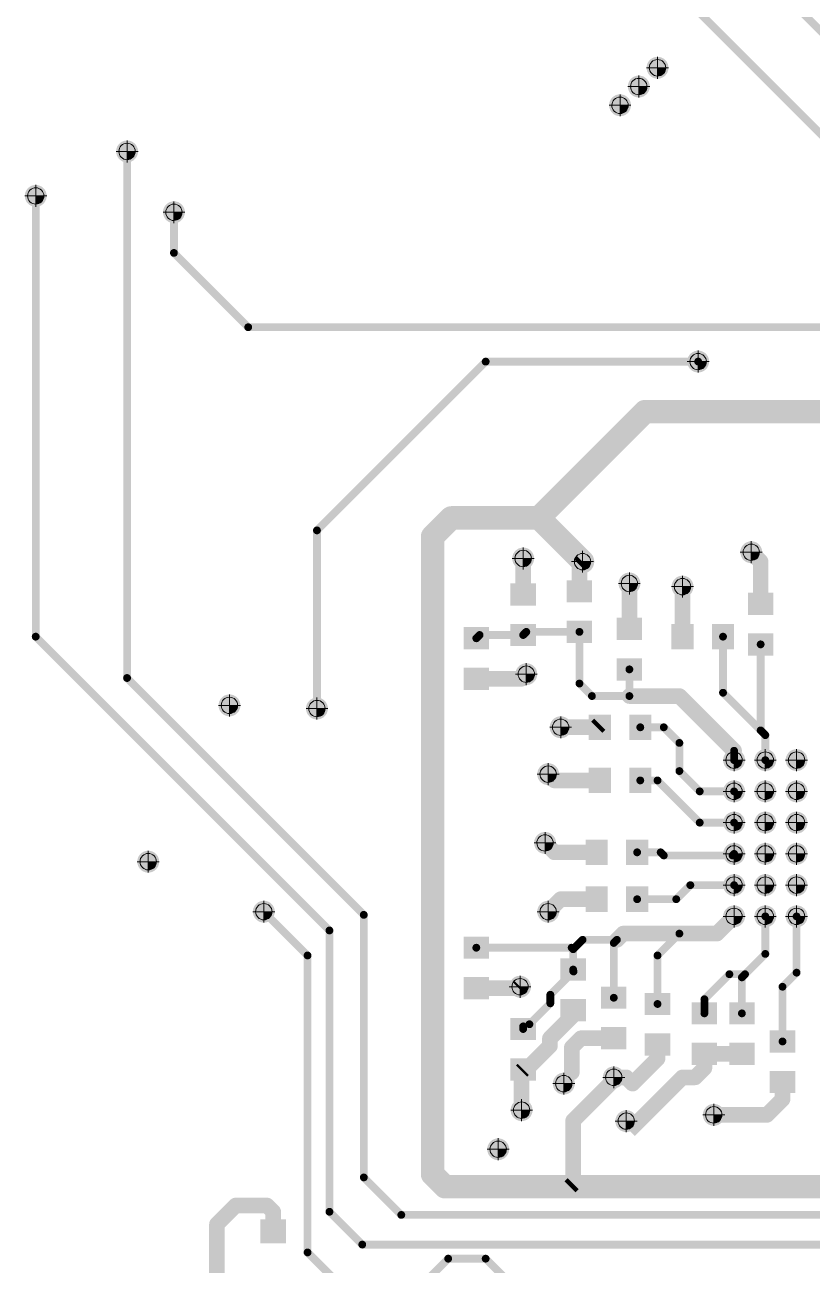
# Paper-space layout 'Лист2' of a CAD drawing. Header units: millimetres. Extents: x 0 to 421, y 0 to 298.
# Drawn here: x 226.79 to 251.99, y 199.45 to 239.13 of the extents above; entities that cross this region are included whole.
import ezdxf

# ---------------------------------------------------------------- set-up
doc = ezdxf.new("R2010")
doc.units = ezdxf.units.MM
for name, color, linetype in [('BottomLayer', 5, 'Continuous'), ('PDF _Геометрия', 7, 'Continuous'), ('PDF _Сплошная заливка', 7, 'Continuous'), ('ViaHoleLayer', 16, 'Continuous')]:
    doc.layers.add(name, color=color, linetype=linetype)

psp = doc.layouts.new('Лист2')

# ---------------------------------------------------------------- hatches: boundary and pattern name
at = {"layer": 'PDF _Сплошная заливка', "transparency": 33554559}
for points in [[(247.305, 237.76, -0.414259), (247.042, 237.497), (247.042, 237.497), (247.042, 237.497), (247.042, 237.76), (247.042, 237.76)], [(246.705, 237.16, -0.19888), (246.628, 236.974), (246.628, 236.974, -0.198969), (246.443, 236.897), (246.443, 236.897), (246.443, 236.897), (246.443, 237.16), (246.443, 237.16)], [(246.105, 236.56, -0.414208), (245.843, 236.297), (245.843, 236.297), (245.843, 236.297), (245.843, 236.56), (245.843, 236.56)], [(230.328, 235.083, -0.19888), (230.251, 234.897), (230.251, 234.897, -0.198956), (230.066, 234.82), (230.066, 234.82), (230.066, 234.82), (230.066, 235.083), (230.066, 235.083)], [(227.405, 233.66, -0.414158), (227.143, 233.397), (227.143, 233.397), (227.143, 233.397), (227.143, 233.66), (227.143, 233.66)], [(231.828, 233.137, -0.414208), (231.566, 232.874), (231.566, 232.874), (231.566, 232.874), (231.566, 233.137), (231.566, 233.137)], [(248.605, 228.36, -0.198988), (248.528, 228.174), (248.528, 228.174, -0.198988), (248.343, 228.097), (248.343, 228.097), (248.343, 228.097), (248.343, 228.36), (248.343, 228.36)], [(250.305, 222.26, -0.414208), (250.042, 221.998), (250.042, 221.998), (250.042, 221.998), (250.042, 222.26), (250.042, 222.26)], [(243.005, 222.06, -0.414158), (242.742, 221.797), (242.742, 221.797), (242.742, 221.797), (242.742, 222.06), (242.742, 222.06)], [(244.905, 221.96, -0.199007), (244.828, 221.774), (244.828, 221.774, -0.19888), (244.643, 221.698), (244.643, 221.698), (244.643, 221.698), (244.643, 221.96), (244.643, 221.96)], [(246.405, 221.26, -0.414186), (246.143, 220.998), (246.143, 220.998), (246.143, 220.998), (246.143, 221.26), (246.143, 221.26)], [(248.105, 221.16, -0.414259), (247.842, 220.898), (247.842, 220.898), (247.842, 220.898), (247.842, 221.16), (247.842, 221.16)], [(243.105, 218.36, -0.414208), (242.842, 218.097), (242.842, 218.097), (242.842, 218.097), (242.842, 218.36), (242.842, 218.36)], [(233.605, 217.36, -0.198988), (233.528, 217.174), (233.528, 217.174, -0.198988), (233.343, 217.098), (233.343, 217.098), (233.343, 217.098), (233.343, 217.36), (233.343, 217.36)], [(236.405, 217.26, -0.414208), (236.143, 216.998), (236.143, 216.998), (236.143, 216.998), (236.143, 217.26), (236.143, 217.26)], [(244.205, 216.66, -0.198848), (244.128, 216.474), (244.128, 216.474, -0.198848), (243.943, 216.398), (243.943, 216.398), (243.943, 216.398), (243.943, 216.66), (243.943, 216.66)], [(249.755, 215.61, -0.414259), (249.492, 215.348), (249.492, 215.348), (249.492, 215.348), (249.492, 215.61), (249.492, 215.61)], [(250.755, 215.61, -0.414208), (250.492, 215.348), (250.492, 215.348), (250.492, 215.348), (250.492, 215.61), (250.492, 215.61)], [(251.755, 215.61, -0.198898), (251.678, 215.424), (251.678, 215.424, -0.198848), (251.492, 215.348), (251.492, 215.348), (251.492, 215.348), (251.492, 215.61), (251.492, 215.61)], [(243.805, 215.16, -0.414186), (243.543, 214.898), (243.543, 214.898), (243.543, 214.898), (243.543, 215.16), (243.543, 215.16)], [(249.755, 214.61, -0.198797), (249.678, 214.424), (249.678, 214.424, -0.198848), (249.492, 214.348), (249.492, 214.348), (249.492, 214.348), (249.492, 214.61), (249.492, 214.61)], [(250.755, 214.61, -0.414208), (250.492, 214.348), (250.492, 214.348), (250.492, 214.348), (250.492, 214.61), (250.492, 214.61)], [(251.755, 214.61, -0.198797), (251.678, 214.424), (251.678, 214.424, -0.198848), (251.492, 214.348), (251.492, 214.348), (251.492, 214.348), (251.492, 214.61), (251.492, 214.61)], [(249.755, 213.61, -0.414236), (249.492, 213.348), (249.492, 213.348), (249.492, 213.348), (249.492, 213.61), (249.492, 213.61)], [(250.755, 213.61, -0.414186), (250.492, 213.348), (250.492, 213.348), (250.492, 213.348), (250.492, 213.61), (250.492, 213.61)], [(251.755, 213.61, -0.19888), (251.678, 213.424), (251.678, 213.424, -0.198969), (251.492, 213.348), (251.492, 213.348), (251.492, 213.348), (251.492, 213.61), (251.492, 213.61)], [(243.705, 212.96, -0.414259), (243.443, 212.698), (243.443, 212.698), (243.443, 212.698), (243.443, 212.96), (243.443, 212.96)], [(231.005, 212.36, -0.414208), (230.743, 212.098), (230.743, 212.098), (230.743, 212.098), (230.743, 212.36), (230.743, 212.36)], [(249.755, 212.61, -0.414259), (249.492, 212.348), (249.492, 212.348), (249.492, 212.348), (249.492, 212.61), (249.492, 212.61)], [(250.755, 212.61, -0.414208), (250.492, 212.348), (250.492, 212.348), (250.492, 212.348), (250.492, 212.61), (250.492, 212.61)], [(251.755, 212.61, -0.198848), (251.678, 212.424), (251.678, 212.424, -0.198848), (251.492, 212.348), (251.492, 212.348), (251.492, 212.348), (251.492, 212.61), (251.492, 212.61)], [(249.755, 211.61, -0.19888), (249.678, 211.425), (249.678, 211.425, -0.198956), (249.492, 211.348), (249.492, 211.348), (249.492, 211.348), (249.492, 211.61), (249.492, 211.61)], [(250.755, 211.61, -0.414158), (250.492, 211.348), (250.492, 211.348), (250.492, 211.348), (250.492, 211.61), (250.492, 211.61)], [(251.755, 211.61, -0.19888), (251.678, 211.425), (251.678, 211.425, -0.198956), (251.492, 211.348), (251.492, 211.348), (251.492, 211.348), (251.492, 211.61), (251.492, 211.61)], [(234.705, 210.76, -0.198956), (234.628, 210.574), (234.628, 210.574, -0.19888), (234.443, 210.498), (234.443, 210.498), (234.443, 210.498), (234.443, 210.76), (234.443, 210.76)], [(243.805, 210.76, -0.414208), (243.543, 210.498), (243.543, 210.498), (243.543, 210.498), (243.543, 210.76), (243.543, 210.76)], [(249.755, 210.61, -0.414259), (249.492, 210.348), (249.492, 210.348), (249.492, 210.348), (249.492, 210.61), (249.492, 210.61)], [(250.755, 210.61, -0.414208), (250.492, 210.348), (250.492, 210.348), (250.492, 210.348), (250.492, 210.61), (250.492, 210.61)], [(251.755, 210.61, -0.198848), (251.678, 210.425), (251.678, 210.425, -0.198848), (251.492, 210.348), (251.492, 210.348), (251.492, 210.348), (251.492, 210.61), (251.492, 210.61)], [(242.905, 208.36, -0.414158), (242.643, 208.098), (242.643, 208.098), (242.643, 208.098), (242.643, 208.36), (242.643, 208.36)], [(244.305, 205.26, -0.414208), (244.042, 204.997), (244.042, 204.997), (244.042, 204.997), (244.042, 205.26), (244.042, 205.26)], [(245.905, 205.46, -0.414259), (245.643, 205.198), (245.643, 205.198), (245.643, 205.198), (245.643, 205.46), (245.643, 205.46)], [(242.955, 204.41, -0.414259), (242.693, 204.148), (242.693, 204.148), (242.693, 204.148), (242.693, 204.41), (242.693, 204.41)], [(246.305, 204.06, -0.414208), (246.042, 203.798), (246.042, 203.798), (246.042, 203.798), (246.042, 204.06), (246.042, 204.06)], [(249.105, 204.26, -0.414259), (248.842, 203.998), (248.842, 203.998), (248.842, 203.998), (248.842, 204.26), (248.842, 204.26)], [(242.205, 203.16, -0.414259), (241.943, 202.898), (241.943, 202.898), (241.943, 202.898), (241.943, 203.16), (241.943, 203.16)]]:
    psp.add_hatch(color=7, dxfattribs=at).paths.add_polyline_path(points)

# ---------------------------------------------------------------- linework, layer by layer
at = {"layer": 'BottomLayer'}
for points, const_width in [([(254.543, 236.66), (240.743, 250.46)], 0.25), ([(252.843, 235.06), (238.543, 249.36)], 0.25), ([(230.066, 218.237), (230.066, 235.083)], 0.25), ([(227.143, 219.56), (227.143, 233.66)], 0.25), ([(231.566, 231.837), (231.566, 233.137)], 0.25), ([(233.943, 229.46), (231.566, 231.837)], 0.25), ([(262.343, 229.46), (233.943, 229.46)], 0.25), ([(241.543, 228.36), (236.143, 222.96)], 0.25), ([(248.343, 228.36), (241.543, 228.36)], 0.25), ([(246.643, 226.76), (243.243, 223.36)], 0.75), ([(256.343, 226.76), (246.643, 226.76)], 0.75), ([(240.443, 223.36), (239.843, 222.76)], 0.75), ([(243.243, 223.36), (240.443, 223.36)], 0.75), ([(244.643, 221.96), (243.243, 223.36)], 0.75), ([(236.143, 217.26), (236.143, 222.96)], 0.25), ([(239.843, 202.36), (239.843, 222.76)], 0.75), ([(242.743, 221.308), (242.743, 222.06)], 0.5), ([(250.343, 221.96), (250.043, 222.26)], 0.5), ([(244.643, 221.96), (244.543, 221.86)], 0.5), ([(244.543, 221.008), (244.543, 221.86)], 0.5), ([(250.343, 220.608), (250.343, 221.96)], 0.5), ([(246.143, 219.808), (246.143, 221.26)], 0.5), ([(247.843, 219.56), (247.843, 221.16)], 0.5), ([(236.543, 210.16), (227.143, 219.56)], 0.25), ([(241.347, 219.613), (241.243, 219.508)], 0.25), ([(242.743, 219.613), (241.347, 219.613)], 0.25), ([(242.843, 219.713), (242.743, 219.613)], 0.25), ([(244.543, 219.713), (242.843, 219.713)], 0.25), ([(244.543, 218.06), (244.543, 219.713)], 0.25), ([(249.138, 217.765), (249.138, 219.56)], 0.25), ([(250.343, 216.56), (250.343, 219.313)], 0.25), ([(237.643, 210.66), (230.066, 218.237)], 0.25), ([(242.695, 218.213), (241.243, 218.213)], 0.5), ([(242.843, 218.36), (242.695, 218.213)], 0.5), ([(246.143, 217.66), (246.143, 218.513)], 0.25), ([(244.943, 217.66), (244.543, 218.06)], 0.25), ([(247.743, 217.66), (246.143, 217.66)], 0.5), ([(249.493, 215.91), (247.743, 217.66)], 0.5), ([(250.493, 216.41), (249.138, 217.765)], 0.25), ([(246.143, 217.66), (244.943, 217.66)], 0.25), ([(245.095, 216.66), (243.943, 216.66)], 0.5), ([(245.195, 216.76), (245.095, 216.66)], 0.5), ([(247.243, 216.66), (246.49, 216.66)], 0.25), ([(247.743, 216.16), (247.243, 216.66)], 0.25), ([(250.493, 216.41), (250.343, 216.56)], 0.25), ([(247.743, 215.26), (247.743, 216.16)], 0.25), ([(250.493, 215.61), (250.493, 216.41)], 0.25), ([(249.493, 215.61), (249.493, 215.91)], 0.25), ([(243.743, 214.96), (243.543, 215.16)], 0.5), ([(245.195, 214.96), (243.743, 214.96)], 0.5), ([(248.393, 214.61), (247.743, 215.26)], 0.25), ([(247.043, 214.96), (246.49, 214.96)], 0.25), ([(248.393, 213.61), (247.043, 214.96)], 0.25), ([(249.493, 214.61), (248.393, 214.61)], 0.25), ([(249.493, 213.61), (248.393, 213.61)], 0.25), ([(243.743, 212.66), (243.443, 212.96)], 0.5), ([(245.095, 212.66), (243.743, 212.66)], 0.5), ([(247.143, 212.66), (246.39, 212.66)], 0.25), ([(247.243, 212.56), (247.143, 212.66)], 0.25), ([(249.493, 212.61), (249.443, 212.56)], 0.25), ([(249.443, 212.56), (247.243, 212.56)], 0.25), ([(248.093, 211.61), (247.643, 211.16)], 0.25), ([(249.493, 211.61), (248.093, 211.61)], 0.25), ([(243.943, 211.16), (243.543, 210.76)], 0.5), ([(245.095, 211.16), (243.943, 211.16)], 0.5), ([(247.643, 211.16), (246.39, 211.16)], 0.25), ([(235.843, 209.36), (234.443, 210.76)], 0.25), ([(237.643, 202.26), (237.643, 210.66)], 0.25), ([(249.493, 210.61), (248.943, 210.06)], 0.5), ([(250.493, 209.41), (250.493, 210.61)], 0.25), ([(251.493, 208.81), (251.493, 210.61)], 0.25), ([(236.543, 201.16), (236.543, 210.16)], 0.25), ([(244.643, 209.86), (244.343, 209.56)], 0.25), ([(245.743, 209.86), (244.643, 209.86)], 0.25), ([(245.943, 210.06), (245.743, 209.86)], 0.5), ([(245.743, 209.86), (245.643, 209.76)], 0.25), ([(247.743, 210.06), (245.943, 210.06)], 0.5), ([(247.743, 210.06), (247.043, 209.36)], 0.25), ([(248.943, 210.06), (247.743, 210.06)], 0.5), ([(244.295, 209.608), (241.243, 209.608)], 0.25), ([(244.343, 209.56), (244.295, 209.608)], 0.25), ([(244.343, 208.908), (244.343, 209.56)], 0.25), ([(245.643, 208.008), (245.643, 209.76)], 0.25), ([(250.493, 209.41), (249.843, 208.76)], 0.25), ([(235.843, 199.86), (235.843, 209.36)], 0.25), ([(247.043, 207.808), (247.043, 209.36)], 0.25), ([(244.356, 208.847), (243.611, 208.103)], 0.25), ([(244.343, 208.86), (244.343, 208.908)], 0.25), ([(249.343, 208.76), (248.543, 207.96)], 0.25), ([(249.843, 208.76), (249.343, 208.76)], 0.25), ([(249.843, 208.76), (249.743, 208.66)], 0.25), ([(249.743, 207.508), (249.743, 208.66)], 0.25), ([(251.493, 208.81), (251.043, 208.36)], 0.25), ([(242.595, 208.313), (241.243, 208.313)], 0.5), ([(242.643, 208.36), (242.595, 208.313)], 0.5), ([(251.043, 206.608), (251.043, 208.36)], 0.25), ([(243.611, 207.829), (242.943, 207.16)], 0.25), ([(243.611, 207.829), (243.611, 208.103)], 0.25), ([(248.543, 207.508), (248.543, 207.96)], 0.25), ([(244.343, 207.45), (243.599, 206.707)], 0.5), ([(244.343, 207.45), (244.343, 207.613)], 0.5), ([(242.743, 207.008), (242.743, 207.092)], 0.25), ([(243.599, 206.466), (243.599, 206.707)], 0.5), ([(244.595, 206.713), (244.299, 206.417)], 0.5), ([(245.643, 206.713), (244.595, 206.713)], 0.5), ([(247.043, 206.06), (247.043, 206.513)], 0.5), ([(243.599, 206.466), (242.846, 205.713)], 0.5), ([(244.299, 205.617), (244.299, 206.417)], 0.5), ([(248.543, 205.76), (248.543, 206.213)], 0.5), ([(249.743, 206.213), (248.543, 206.213)], 0.5), ([(242.743, 205.713), (242.693, 205.663)], 0.5), ([(242.846, 205.713), (242.743, 205.713)], 0.5), ([(247.043, 206.06), (246.243, 205.26)], 0.5), ([(248.543, 205.76), (248.243, 205.46)], 0.5), ([(242.693, 204.41), (242.693, 205.663)], 0.5), ([(245.643, 205.375), (244.343, 204.075)], 0.5), ([(246.043, 205.46), (245.643, 205.46)], 0.5), ([(245.643, 205.375), (245.643, 205.46)], 0.5), ([(246.243, 205.26), (246.043, 205.46)], 0.5), ([(247.843, 205.46), (246.143, 203.76)], 0.5), ([(248.243, 205.46), (247.843, 205.46)], 0.5), ([(251.043, 204.76), (251.043, 205.313)], 0.5), ([(251.043, 204.76), (250.543, 204.26)], 0.5), ([(250.543, 204.26), (248.843, 204.26)], 0.5), ([(244.343, 202.06), (244.343, 204.075)], 0.5), ([(240.243, 201.96), (239.843, 202.36)], 0.75), ([(238.843, 201.06), (237.643, 202.26)], 0.25), ([(244.243, 201.96), (240.243, 201.96)], 0.75), ([(259.243, 201.96), (244.243, 201.96)], 0.75), ([(244.343, 202.06), (244.243, 201.96)], 0.5), ([(233.543, 201.36), (232.943, 200.76)], 0.5), ([(234.543, 201.36), (233.543, 201.36)], 0.5), ([(234.743, 201.16), (234.543, 201.36)], 0.5), ([(234.743, 200.535), (234.743, 201.16)], 0.5), ([(237.593, 200.11), (236.543, 201.16)], 0.25), ([(232.943, 198.76), (232.943, 200.76)], 0.5), ([(260.843, 201.06), (238.843, 201.06)], 0.25), ([(258.493, 200.11), (237.593, 200.11)], 0.25), ([(237.143, 198.56), (235.843, 199.86)], 0.25), ([(240.343, 199.66), (239.343, 198.66)], 0.25), ([(241.543, 199.66), (240.343, 199.66)], 0.25), ([(242.643, 198.56), (241.543, 199.66)], 0.25)]:
    psp.add_lwpolyline(points, dxfattribs=dict(at, const_width=const_width))
for points, const_width in [([(231.628, 231.837, -1), (231.503, 231.837, -1)], 0.125), ([(231.628, 231.837, -1), (231.503, 231.837, -1)], 0.125), ([(234.005, 229.46, -1), (233.88, 229.46, -1)], 0.125), ([(234.005, 229.46, -1), (233.88, 229.46, -1)], 0.125), ([(241.605, 228.36, -1), (241.48, 228.36, -1)], 0.125), ([(241.605, 228.36, -1), (241.48, 228.36, -1)], 0.125), ([(248.405, 228.36, -1), (248.28, 228.36, -1)], 0.125), ([(246.83, 226.76, -1), (246.455, 226.76, -1)], 0.375), ([(246.83, 226.76, -1), (246.455, 226.76, -1)], 0.375), ([(240.63, 223.36, -1), (240.255, 223.36, -1)], 0.375), ([(240.63, 223.36, -1), (240.255, 223.36, -1)], 0.375), ([(243.43, 223.36, -1), (243.055, 223.36, -1)], 0.375), ([(243.43, 223.36, -1), (243.055, 223.36, -1)], 0.375), ([(243.43, 223.36, -1), (243.055, 223.36, -1)], 0.375), ([(236.205, 222.96, -1), (236.08, 222.96, -1)], 0.125), ([(236.205, 222.96, -1), (236.08, 222.96, -1)], 0.125), ([(240.03, 222.76, -1), (239.655, 222.76, -1)], 0.375), ([(240.03, 222.76, -1), (239.655, 222.76, -1)], 0.375), ([(242.868, 222.06, -1), (242.618, 222.06, -1)], 0.25), ([(244.83, 221.96, -1), (244.455, 221.96, -1)], 0.375), ([(250.168, 222.26, -1), (249.918, 222.26, -1)], 0.25), ([(244.668, 221.86, -1), (244.418, 221.86, -1)], 0.25), ([(244.668, 221.86, -1), (244.418, 221.86, -1)], 0.25), ([(244.768, 221.96, -1), (244.518, 221.96, -1)], 0.25), ([(250.468, 221.96, -1), (250.218, 221.96, -1)], 0.25), ([(250.468, 221.96, -1), (250.218, 221.96, -1)], 0.25), ([(242.868, 221.308, -1), (242.618, 221.308, -1)], 0.25), ([(246.268, 221.26, -1), (246.018, 221.26, -1)], 0.25), ([(244.668, 221.008, -1), (244.418, 221.008, -1)], 0.25), ([(247.968, 221.16, -1), (247.718, 221.16, -1)], 0.25), ([(250.468, 220.608, -1), (250.218, 220.608, -1)], 0.25), ([(246.268, 219.808, -1), (246.018, 219.808, -1)], 0.25), ([(227.205, 219.56, -1), (227.08, 219.56, -1)], 0.125), ([(227.205, 219.56, -1), (227.08, 219.56, -1)], 0.125), ([(241.305, 219.508, -1), (241.18, 219.508, -1)], 0.125), ([(241.41, 219.613, -1), (241.285, 219.613, -1)], 0.125), ([(241.41, 219.613, -1), (241.285, 219.613, -1)], 0.125), ([(242.805, 219.613, -1), (242.68, 219.613, -1)], 0.125), ([(242.805, 219.613, -1), (242.68, 219.613, -1)], 0.125), ([(242.905, 219.713, -1), (242.78, 219.713, -1)], 0.125), ([(242.905, 219.713, -1), (242.78, 219.713, -1)], 0.125), ([(244.605, 219.713, -1), (244.48, 219.713, -1)], 0.125), ([(244.605, 219.713, -1), (244.48, 219.713, -1)], 0.125), ([(247.968, 219.56, -1), (247.718, 219.56, -1)], 0.25), ([(249.201, 219.56, -1), (249.076, 219.56, -1)], 0.125), ([(250.405, 219.313, -1), (250.28, 219.313, -1)], 0.125), ([(230.128, 218.237, -1), (230.003, 218.237, -1)], 0.125), ([(230.128, 218.237, -1), (230.003, 218.237, -1)], 0.125), ([(241.368, 218.213, -1), (241.118, 218.213, -1)], 0.25), ([(242.82, 218.213, -1), (242.57, 218.213, -1)], 0.25), ([(242.82, 218.213, -1), (242.57, 218.213, -1)], 0.25), ([(242.968, 218.36, -1), (242.718, 218.36, -1)], 0.25), ([(246.205, 218.513, -1), (246.08, 218.513, -1)], 0.125), ([(244.605, 218.06, -1), (244.48, 218.06, -1)], 0.125), ([(244.605, 218.06, -1), (244.48, 218.06, -1)], 0.125), ([(246.268, 217.66, -1), (246.018, 217.66, -1)], 0.25), ([(247.868, 217.66, -1), (247.618, 217.66, -1)], 0.25), ([(247.868, 217.66, -1), (247.618, 217.66, -1)], 0.25), ([(249.201, 217.765, -1), (249.076, 217.765, -1)], 0.125), ([(249.201, 217.765, -1), (249.076, 217.765, -1)], 0.125), ([(245.005, 217.66, -1), (244.88, 217.66, -1)], 0.125), ([(245.005, 217.66, -1), (244.88, 217.66, -1)], 0.125), ([(246.205, 217.66, -1), (246.08, 217.66, -1)], 0.125), ([(246.205, 217.66, -1), (246.08, 217.66, -1)], 0.125), ([(244.068, 216.66, -1), (243.818, 216.66, -1)], 0.25), ([(245.22, 216.66, -1), (244.97, 216.66, -1)], 0.25), ([(245.22, 216.66, -1), (244.97, 216.66, -1)], 0.25), ([(245.32, 216.76, -1), (245.07, 216.76, -1)], 0.25), ([(246.553, 216.66, -1), (246.428, 216.66, -1)], 0.125), ([(247.305, 216.66, -1), (247.18, 216.66, -1)], 0.125), ([(247.305, 216.66, -1), (247.18, 216.66, -1)], 0.125), ([(250.405, 216.56, -1), (250.28, 216.56, -1)], 0.125), ([(250.405, 216.56, -1), (250.28, 216.56, -1)], 0.125), ([(247.805, 216.16, -1), (247.68, 216.16, -1)], 0.125), ([(247.805, 216.16, -1), (247.68, 216.16, -1)], 0.125), ([(250.555, 216.41, -1), (250.43, 216.41, -1)], 0.125), ([(250.555, 216.41, -1), (250.43, 216.41, -1)], 0.125), ([(250.555, 216.41, -1), (250.43, 216.41, -1)], 0.125), ([(249.618, 215.91, -1), (249.368, 215.91, -1)], 0.25), ([(249.555, 215.91, -1), (249.43, 215.91, -1)], 0.125), ([(249.555, 215.61, -1), (249.43, 215.61, -1)], 0.125), ([(250.555, 215.61, -1), (250.43, 215.61, -1)], 0.125), ([(243.668, 215.16, -1), (243.418, 215.16, -1)], 0.25), ([(243.868, 214.96, -1), (243.618, 214.96, -1)], 0.25), ([(243.868, 214.96, -1), (243.618, 214.96, -1)], 0.25), ([(245.32, 214.96, -1), (245.07, 214.96, -1)], 0.25), ([(247.805, 215.26, -1), (247.68, 215.26, -1)], 0.125), ([(247.805, 215.26, -1), (247.68, 215.26, -1)], 0.125), ([(246.553, 214.96, -1), (246.428, 214.96, -1)], 0.125), ([(247.105, 214.96, -1), (246.98, 214.96, -1)], 0.125), ([(247.105, 214.96, -1), (246.98, 214.96, -1)], 0.125), ([(248.455, 214.61, -1), (248.33, 214.61, -1)], 0.125), ([(248.455, 214.61, -1), (248.33, 214.61, -1)], 0.125), ([(249.555, 214.61, -1), (249.43, 214.61, -1)], 0.125), ([(248.455, 213.61, -1), (248.33, 213.61, -1)], 0.125), ([(248.455, 213.61, -1), (248.33, 213.61, -1)], 0.125), ([(249.555, 213.61, -1), (249.43, 213.61, -1)], 0.125), ([(243.568, 212.96, -1), (243.318, 212.96, -1)], 0.25), ([(243.868, 212.66, -1), (243.618, 212.66, -1)], 0.25), ([(243.868, 212.66, -1), (243.618, 212.66, -1)], 0.25), ([(245.22, 212.66, -1), (244.97, 212.66, -1)], 0.25), ([(246.453, 212.66, -1), (246.328, 212.66, -1)], 0.125), ([(247.205, 212.66, -1), (247.08, 212.66, -1)], 0.125), ([(247.205, 212.66, -1), (247.08, 212.66, -1)], 0.125), ([(249.555, 212.61, -1), (249.43, 212.61, -1)], 0.125), ([(247.305, 212.56, -1), (247.18, 212.56, -1)], 0.125), ([(247.305, 212.56, -1), (247.18, 212.56, -1)], 0.125), ([(249.505, 212.56, -1), (249.38, 212.56, -1)], 0.125), ([(249.505, 212.56, -1), (249.38, 212.56, -1)], 0.125), ([(248.155, 211.61, -1), (248.03, 211.61, -1)], 0.125), ([(248.155, 211.61, -1), (248.03, 211.61, -1)], 0.125), ([(249.555, 211.61, -1), (249.43, 211.61, -1)], 0.125), ([(244.068, 211.16, -1), (243.818, 211.16, -1)], 0.25), ([(244.068, 211.16, -1), (243.818, 211.16, -1)], 0.25), ([(245.22, 211.16, -1), (244.97, 211.16, -1)], 0.25), ([(246.453, 211.16, -1), (246.328, 211.16, -1)], 0.125), ([(247.705, 211.16, -1), (247.58, 211.16, -1)], 0.125), ([(247.705, 211.16, -1), (247.58, 211.16, -1)], 0.125), ([(237.705, 210.66, -1), (237.58, 210.66, -1)], 0.125), ([(237.705, 210.66, -1), (237.58, 210.66, -1)], 0.125), ([(243.668, 210.76, -1), (243.418, 210.76, -1)], 0.25), ([(249.618, 210.61, -1), (249.368, 210.61, -1)], 0.25), ([(250.555, 210.61, -1), (250.43, 210.61, -1)], 0.125), ([(251.555, 210.61, -1), (251.43, 210.61, -1)], 0.125), ([(236.605, 210.16, -1), (236.48, 210.16, -1)], 0.125), ([(236.605, 210.16, -1), (236.48, 210.16, -1)], 0.125), ([(244.705, 209.86, -1), (244.58, 209.86, -1)], 0.125), ([(244.705, 209.86, -1), (244.58, 209.86, -1)], 0.125), ([(245.868, 209.86, -1), (245.618, 209.86, -1)], 0.25), ([(245.805, 209.86, -1), (245.68, 209.86, -1)], 0.125), ([(245.805, 209.86, -1), (245.68, 209.86, -1)], 0.125), ([(246.068, 210.06, -1), (245.818, 210.06, -1)], 0.25), ([(246.068, 210.06, -1), (245.818, 210.06, -1)], 0.25), ([(247.868, 210.06, -1), (247.618, 210.06, -1)], 0.25), ([(247.868, 210.06, -1), (247.618, 210.06, -1)], 0.25), ([(247.805, 210.06, -1), (247.68, 210.06, -1)], 0.125), ([(249.068, 210.06, -1), (248.818, 210.06, -1)], 0.25), ([(249.068, 210.06, -1), (248.818, 210.06, -1)], 0.25), ([(241.305, 209.608, -1), (241.18, 209.608, -1)], 0.125), ([(244.357, 209.608, -1), (244.232, 209.608, -1)], 0.125), ([(244.357, 209.608, -1), (244.232, 209.608, -1)], 0.125), ([(244.405, 209.56, -1), (244.28, 209.56, -1)], 0.125), ([(244.405, 209.56, -1), (244.28, 209.56, -1)], 0.125), ([(244.405, 209.56, -1), (244.28, 209.56, -1)], 0.125), ([(245.705, 209.76, -1), (245.58, 209.76, -1)], 0.125), ([(245.705, 209.76, -1), (245.58, 209.76, -1)], 0.125), ([(250.555, 209.41, -1), (250.43, 209.41, -1)], 0.125), ([(250.555, 209.41, -1), (250.43, 209.41, -1)], 0.125), ([(235.905, 209.36, -1), (235.78, 209.36, -1)], 0.125), ([(235.905, 209.36, -1), (235.78, 209.36, -1)], 0.125), ([(247.105, 209.36, -1), (246.98, 209.36, -1)], 0.125), ([(247.105, 209.36, -1), (246.98, 209.36, -1)], 0.125), ([(244.405, 208.908, -1), (244.28, 208.908, -1)], 0.125), ([(244.405, 208.908, -1), (244.28, 208.908, -1)], 0.125), ([(244.405, 208.86, -1), (244.28, 208.86, -1)], 0.125), ([(244.418, 208.847, -1), (244.293, 208.847, -1)], 0.125), ([(249.405, 208.76, -1), (249.28, 208.76, -1)], 0.125), ([(249.405, 208.76, -1), (249.28, 208.76, -1)], 0.125), ([(249.805, 208.66, -1), (249.68, 208.66, -1)], 0.125), ([(249.805, 208.66, -1), (249.68, 208.66, -1)], 0.125), ([(249.905, 208.76, -1), (249.78, 208.76, -1)], 0.125), ([(249.905, 208.76, -1), (249.78, 208.76, -1)], 0.125), ([(249.905, 208.76, -1), (249.78, 208.76, -1)], 0.125), ([(251.555, 208.81, -1), (251.43, 208.81, -1)], 0.125), ([(251.555, 208.81, -1), (251.43, 208.81, -1)], 0.125), ([(241.368, 208.313, -1), (241.118, 208.313, -1)], 0.25), ([(242.72, 208.313, -1), (242.47, 208.313, -1)], 0.25), ([(242.72, 208.313, -1), (242.47, 208.313, -1)], 0.25), ([(242.768, 208.36, -1), (242.518, 208.36, -1)], 0.25), ([(251.105, 208.36, -1), (250.98, 208.36, -1)], 0.125), ([(251.105, 208.36, -1), (250.98, 208.36, -1)], 0.125), ([(243.674, 208.103, -1), (243.549, 208.103, -1)], 0.125), ([(243.674, 208.103, -1), (243.549, 208.103, -1)], 0.125), ([(243.674, 207.829, -1), (243.549, 207.829, -1)], 0.125), ([(243.674, 207.829, -1), (243.549, 207.829, -1)], 0.125), ([(245.705, 208.008, -1), (245.58, 208.008, -1)], 0.125), ([(248.605, 207.96, -1), (248.48, 207.96, -1)], 0.125), ([(248.605, 207.96, -1), (248.48, 207.96, -1)], 0.125), ([(244.468, 207.613, -1), (244.218, 207.613, -1)], 0.25), ([(244.468, 207.45, -1), (244.218, 207.45, -1)], 0.25), ([(244.468, 207.45, -1), (244.218, 207.45, -1)], 0.25), ([(247.105, 207.808, -1), (246.98, 207.808, -1)], 0.125), ([(248.605, 207.508, -1), (248.48, 207.508, -1)], 0.125), ([(249.805, 207.508, -1), (249.68, 207.508, -1)], 0.125), ([(242.805, 207.092, -1), (242.68, 207.092, -1)], 0.125), ([(243.005, 207.16, -1), (242.88, 207.16, -1)], 0.125), ([(242.805, 207.008, -1), (242.68, 207.008, -1)], 0.125), ([(243.724, 206.707, -1), (243.474, 206.707, -1)], 0.25), ([(243.724, 206.707, -1), (243.474, 206.707, -1)], 0.25), ([(244.72, 206.713, -1), (244.47, 206.713, -1)], 0.25), ([(244.72, 206.713, -1), (244.47, 206.713, -1)], 0.25), ([(245.768, 206.713, -1), (245.518, 206.713, -1)], 0.25), ([(247.168, 206.513, -1), (246.918, 206.513, -1)], 0.25), ([(243.724, 206.466, -1), (243.474, 206.466, -1)], 0.25), ([(243.724, 206.466, -1), (243.474, 206.466, -1)], 0.25), ([(244.424, 206.417, -1), (244.174, 206.417, -1)], 0.25), ([(244.424, 206.417, -1), (244.174, 206.417, -1)], 0.25), ([(248.668, 206.213, -1), (248.418, 206.213, -1)], 0.25), ([(248.668, 206.213, -1), (248.418, 206.213, -1)], 0.25), ([(249.868, 206.213, -1), (249.618, 206.213, -1)], 0.25), ([(251.105, 206.608, -1), (250.98, 206.608, -1)], 0.125), ([(242.868, 205.713, -1), (242.618, 205.713, -1)], 0.25), ([(242.868, 205.713, -1), (242.618, 205.713, -1)], 0.25), ([(242.971, 205.713, -1), (242.721, 205.713, -1)], 0.25), ([(242.971, 205.713, -1), (242.721, 205.713, -1)], 0.25), ([(247.168, 206.06, -1), (246.918, 206.06, -1)], 0.25), ([(247.168, 206.06, -1), (246.918, 206.06, -1)], 0.25), ([(248.668, 205.76, -1), (248.418, 205.76, -1)], 0.25), ([(248.668, 205.76, -1), (248.418, 205.76, -1)], 0.25), ([(242.818, 205.663, -1), (242.568, 205.663, -1)], 0.25), ([(242.818, 205.663, -1), (242.568, 205.663, -1)], 0.25), ([(244.424, 205.617, -1), (244.174, 205.617, -1)], 0.25), ([(245.768, 205.46, -1), (245.518, 205.46, -1)], 0.25), ([(245.768, 205.46, -1), (245.518, 205.46, -1)], 0.25), ([(245.768, 205.375, -1), (245.518, 205.375, -1)], 0.25), ([(245.768, 205.375, -1), (245.518, 205.375, -1)], 0.25), ([(246.168, 205.46, -1), (245.918, 205.46, -1)], 0.25), ([(246.168, 205.46, -1), (245.918, 205.46, -1)], 0.25), ([(247.968, 205.46, -1), (247.718, 205.46, -1)], 0.25), ([(247.968, 205.46, -1), (247.718, 205.46, -1)], 0.25), ([(248.368, 205.46, -1), (248.118, 205.46, -1)], 0.25), ([(248.368, 205.46, -1), (248.118, 205.46, -1)], 0.25), ([(251.168, 205.313, -1), (250.918, 205.313, -1)], 0.25), ([(246.368, 205.26, -1), (246.118, 205.26, -1)], 0.25), ([(246.368, 205.26, -1), (246.118, 205.26, -1)], 0.25), ([(251.168, 204.76, -1), (250.918, 204.76, -1)], 0.25), ([(251.168, 204.76, -1), (250.918, 204.76, -1)], 0.25), ([(242.818, 204.41, -1), (242.568, 204.41, -1)], 0.25), ([(248.968, 204.26, -1), (248.718, 204.26, -1)], 0.25), ([(250.668, 204.26, -1), (250.418, 204.26, -1)], 0.25), ([(250.668, 204.26, -1), (250.418, 204.26, -1)], 0.25), ([(244.468, 204.075, -1), (244.218, 204.075, -1)], 0.25), ([(244.468, 204.075, -1), (244.218, 204.075, -1)], 0.25), ([(240.03, 202.36, -1), (239.655, 202.36, -1)], 0.375), ([(240.03, 202.36, -1), (239.655, 202.36, -1)], 0.375), ([(237.705, 202.26, -1), (237.58, 202.26, -1)], 0.125), ([(237.705, 202.26, -1), (237.58, 202.26, -1)], 0.125), ([(240.43, 201.96, -1), (240.055, 201.96, -1)], 0.375), ([(240.43, 201.96, -1), (240.055, 201.96, -1)], 0.375), ([(244.43, 201.96, -1), (244.055, 201.96, -1)], 0.375), ([(244.43, 201.96, -1), (244.055, 201.96, -1)], 0.375), ([(244.368, 201.96, -1), (244.118, 201.96, -1)], 0.25), ([(244.468, 202.06, -1), (244.218, 202.06, -1)], 0.25), ([(244.468, 202.06, -1), (244.218, 202.06, -1)], 0.25), ([(233.668, 201.36, -1), (233.418, 201.36, -1)], 0.25), ([(233.668, 201.36, -1), (233.418, 201.36, -1)], 0.25), ([(234.668, 201.36, -1), (234.418, 201.36, -1)], 0.25), ([(234.668, 201.36, -1), (234.418, 201.36, -1)], 0.25), ([(234.868, 201.16, -1), (234.618, 201.16, -1)], 0.25), ([(234.868, 201.16, -1), (234.618, 201.16, -1)], 0.25), ([(236.605, 201.16, -1), (236.48, 201.16, -1)], 0.125), ([(236.605, 201.16, -1), (236.48, 201.16, -1)], 0.125), ([(233.068, 200.76, -1), (232.818, 200.76, -1)], 0.25), ([(233.068, 200.76, -1), (232.818, 200.76, -1)], 0.25), ([(238.905, 201.06, -1), (238.78, 201.06, -1)], 0.125), ([(238.905, 201.06, -1), (238.78, 201.06, -1)], 0.125), ([(234.868, 200.535, -1), (234.618, 200.535, -1)], 0.25), ([(237.655, 200.11, -1), (237.53, 200.11, -1)], 0.125), ([(237.655, 200.11, -1), (237.53, 200.11, -1)], 0.125), ([(235.905, 199.86, -1), (235.78, 199.86, -1)], 0.125), ([(235.905, 199.86, -1), (235.78, 199.86, -1)], 0.125), ([(240.405, 199.66, -1), (240.28, 199.66, -1)], 0.125), ([(240.405, 199.66, -1), (240.28, 199.66, -1)], 0.125), ([(241.605, 199.66, -1), (241.48, 199.66, -1)], 0.125), ([(241.605, 199.66, -1), (241.48, 199.66, -1)], 0.125)]:
    psp.add_lwpolyline(points, format="xyb", close=True, dxfattribs=dict(at, const_width=const_width))
for points in [[(242.336, 220.553), (242.336, 221.264), (243.149, 220.553), (243.149, 221.264)], [(244.136, 220.653), (244.136, 221.364), (244.949, 220.653), (244.949, 221.364)], [(249.936, 220.253), (249.936, 220.964), (250.749, 220.253), (250.749, 220.964)], [(241.649, 219.864), (241.649, 219.153), (240.836, 219.864), (240.836, 219.153)], [(242.336, 219.257), (242.336, 219.968), (243.149, 219.257), (243.149, 219.968)], [(244.136, 219.357), (244.136, 220.068), (244.949, 219.357), (244.949, 220.068)], [(245.736, 219.453), (245.736, 220.164), (246.549, 219.453), (246.549, 220.164)], [(248.198, 219.154), (247.487, 219.154), (248.198, 219.967), (247.487, 219.967)], [(249.494, 219.154), (248.782, 219.154), (249.494, 219.967), (248.782, 219.967)], [(249.936, 218.957), (249.936, 219.668), (250.749, 218.957), (250.749, 219.668)], [(245.736, 218.157), (245.736, 218.868), (246.549, 218.157), (246.549, 218.868)], [(241.649, 218.568), (241.649, 217.857), (240.836, 218.568), (240.836, 217.857)], [(245.551, 216.254), (244.839, 216.254), (245.551, 217.067), (244.839, 217.067)], [(246.846, 216.254), (246.135, 216.254), (246.846, 217.067), (246.135, 217.067)], [(245.551, 214.554), (244.839, 214.554), (245.551, 215.367), (244.839, 215.367)], [(246.846, 214.554), (246.135, 214.554), (246.846, 215.367), (246.135, 215.367)], [(245.451, 212.254), (244.739, 212.254), (245.451, 213.067), (244.739, 213.067)], [(246.746, 212.254), (246.035, 212.254), (246.746, 213.067), (246.035, 213.067)], [(245.451, 210.754), (244.739, 210.754), (245.451, 211.567), (244.739, 211.567)], [(246.746, 210.754), (246.035, 210.754), (246.746, 211.567), (246.035, 211.567)], [(241.649, 209.964), (241.649, 209.253), (240.836, 209.964), (240.836, 209.253)], [(244.749, 209.264), (244.749, 208.553), (243.936, 209.264), (243.936, 208.553)], [(241.649, 208.668), (241.649, 207.957), (240.836, 208.668), (240.836, 207.957)], [(246.049, 208.364), (246.049, 207.653), (245.236, 208.364), (245.236, 207.653)], [(244.749, 207.968), (244.749, 207.257), (243.936, 207.968), (243.936, 207.257)], [(247.449, 208.164), (247.449, 207.453), (246.636, 208.164), (246.636, 207.453)], [(248.949, 207.864), (248.949, 207.153), (248.136, 207.864), (248.136, 207.153)], [(250.149, 207.864), (250.149, 207.153), (249.336, 207.864), (249.336, 207.153)], [(243.149, 207.364), (243.149, 206.653), (242.336, 207.364), (242.336, 206.653)], [(246.049, 207.068), (246.049, 206.357), (245.236, 207.068), (245.236, 206.357)], [(247.449, 206.868), (247.449, 206.157), (246.636, 206.868), (246.636, 206.157)], [(251.449, 206.964), (251.449, 206.253), (250.636, 206.964), (250.636, 206.253)], [(248.949, 206.568), (248.949, 205.857), (248.136, 206.568), (248.136, 205.857)], [(250.149, 206.568), (250.149, 205.857), (249.336, 206.568), (249.336, 205.857)], [(243.149, 206.068), (243.149, 205.357), (242.336, 206.068), (242.336, 205.357)], [(251.449, 205.668), (251.449, 204.957), (250.636, 205.668), (250.636, 204.957)], [(235.149, 200.916), (235.149, 200.154), (234.336, 200.916), (234.336, 200.154)]]:
    psp.add_solid(points, dxfattribs=at)
at = {"layer": 'PDF _Геометрия', "lineweight": 9}
for points in [[(247.043, 237.41), (247.043, 238.11)], [(246.692, 237.76), (247.393, 237.76)], [(246.443, 236.81), (246.443, 237.51)], [(246.093, 237.16), (246.793, 237.16)], [(245.493, 236.56), (246.192, 236.56)], [(245.843, 236.21), (245.843, 236.91)], [(230.066, 234.733), (230.066, 235.433)], [(229.716, 235.083), (230.416, 235.083)], [(227.143, 233.31), (227.143, 234.01)], [(226.793, 233.66), (227.493, 233.66)], [(231.566, 232.787), (231.566, 233.487)], [(231.216, 233.137), (231.916, 233.137)], [(248.343, 228.01), (248.343, 228.71)], [(247.992, 228.36), (248.693, 228.36)], [(242.742, 221.71), (242.742, 222.41)], [(244.642, 221.61), (244.642, 222.31)], [(249.692, 222.26), (250.393, 222.26)], [(250.042, 221.91), (250.042, 222.61)], [(242.392, 222.06), (243.092, 222.06)], [(244.292, 221.96), (244.993, 221.96)], [(246.142, 220.91), (246.142, 221.61)], [(247.842, 220.81), (247.842, 221.51)], [(245.792, 221.26), (246.492, 221.26)], [(247.492, 221.16), (248.192, 221.16)], [(242.843, 218.01), (242.843, 218.71)], [(242.493, 218.36), (243.193, 218.36)], [(233.343, 217.01), (233.343, 217.71)], [(236.143, 216.91), (236.143, 217.61)], [(232.993, 217.36), (233.693, 217.36)], [(235.793, 217.26), (236.493, 217.26)], [(243.943, 216.31), (243.943, 217.01)], [(243.593, 216.66), (244.292, 216.66)], [(249.492, 215.26), (249.492, 215.96)], [(250.492, 215.26), (250.492, 215.96)], [(251.493, 215.26), (251.493, 215.96)], [(243.542, 214.81), (243.542, 215.51)], [(249.142, 215.61), (249.843, 215.61)], [(250.142, 215.61), (250.842, 215.61)], [(251.143, 215.61), (251.843, 215.61)], [(243.193, 215.16), (243.892, 215.16)], [(249.492, 214.26), (249.492, 214.96)], [(250.492, 214.26), (250.492, 214.96)], [(251.493, 214.26), (251.493, 214.96)], [(249.142, 214.61), (249.843, 214.61)], [(250.142, 214.61), (250.842, 214.61)], [(251.143, 214.61), (251.843, 214.61)], [(249.492, 213.26), (249.492, 213.96)], [(250.492, 213.26), (250.492, 213.96)], [(251.493, 213.26), (251.493, 213.96)], [(249.142, 213.61), (249.843, 213.61)], [(250.142, 213.61), (250.842, 213.61)], [(251.143, 213.61), (251.843, 213.61)], [(243.443, 212.61), (243.443, 213.31)], [(230.743, 212.01), (230.743, 212.71)], [(243.093, 212.96), (243.793, 212.96)], [(249.492, 212.26), (249.492, 212.96)], [(250.492, 212.26), (250.492, 212.96)], [(251.493, 212.26), (251.493, 212.96)], [(230.393, 212.36), (231.093, 212.36)], [(249.142, 212.61), (249.843, 212.61)], [(250.142, 212.61), (250.842, 212.61)], [(251.143, 212.61), (251.843, 212.61)], [(249.492, 211.26), (249.492, 211.96)], [(250.492, 211.26), (250.492, 211.96)], [(251.493, 211.26), (251.493, 211.96)], [(249.142, 211.61), (249.843, 211.61)], [(250.142, 211.61), (250.842, 211.61)], [(251.143, 211.61), (251.843, 211.61)], [(234.093, 210.76), (234.793, 210.76)], [(234.443, 210.41), (234.443, 211.11)], [(243.193, 210.76), (243.892, 210.76)], [(243.542, 210.41), (243.542, 211.11)], [(249.492, 210.26), (249.492, 210.96)], [(250.492, 210.26), (250.492, 210.96)], [(251.493, 210.26), (251.493, 210.96)], [(249.142, 210.61), (249.843, 210.61)], [(250.142, 210.61), (250.842, 210.61)], [(251.143, 210.61), (251.843, 210.61)], [(242.293, 208.36), (242.992, 208.36)], [(242.643, 208.01), (242.643, 208.71)], [(244.042, 204.91), (244.042, 205.61)], [(245.643, 205.11), (245.643, 205.81)], [(243.692, 205.26), (244.392, 205.26)], [(245.293, 205.46), (245.992, 205.46)], [(242.343, 204.41), (243.043, 204.41)], [(242.693, 204.06), (242.693, 204.76)], [(246.043, 203.71), (246.043, 204.41)], [(248.843, 203.91), (248.843, 204.61)], [(245.692, 204.06), (246.393, 204.06)], [(248.493, 204.26), (249.192, 204.26)], [(241.943, 202.81), (241.943, 203.51)], [(241.593, 203.16), (242.293, 203.16)]]:
    psp.add_lwpolyline(points, dxfattribs=at)
for points in [[(246.78, 237.76, -0.414036), (247.043, 238.022, -0.413811), (247.305, 237.76, -0.413811), (247.043, 237.497, -0.414036)], [(246.18, 237.16, -0.414315), (246.443, 237.422, -0.414315), (246.705, 237.16, -0.414315), (246.443, 236.897, -0.414315)], [(245.58, 236.56, -0.413811), (245.843, 236.822, -0.413811), (246.105, 236.56, -0.414036), (245.843, 236.297, -0.414036)], [(229.803, 235.083, -0.414315), (230.066, 235.345, -0.414315), (230.328, 235.083, -0.414315), (230.066, 234.82, -0.414315)], [(226.88, 233.66, -0.414315), (227.143, 233.922, -0.414315), (227.405, 233.66, -0.414315), (227.143, 233.397, -0.414315)], [(231.303, 233.137, -0.413811), (231.566, 233.399, -0.413811), (231.828, 233.137, -0.414036), (231.566, 232.874, -0.414036)], [(248.08, 228.36, -0.414036), (248.343, 228.623, -0.414315), (248.605, 228.36, -0.414315), (248.343, 228.098, -0.414036)], [(242.48, 222.06, -0.413811), (242.742, 222.322, -0.413811), (243.005, 222.06, -0.414036), (242.742, 221.797, -0.414036)], [(249.78, 222.26, -0.413811), (250.042, 222.522, -0.414036), (250.305, 222.26, -0.414036), (250.042, 221.998, -0.413811)], [(244.38, 221.96, -0.414315), (244.642, 222.222, -0.414315), (244.905, 221.96, -0.414315), (244.642, 221.697, -0.414315)], [(245.88, 221.26, -0.414315), (246.142, 221.523, -0.414315), (246.405, 221.26, -0.414315), (246.142, 220.998, -0.414315)], [(247.58, 221.16, -0.414315), (247.842, 221.422, -0.414315), (248.105, 221.16, -0.414315), (247.842, 220.898, -0.414315)], [(242.58, 218.36, -0.414315), (242.843, 218.622, -0.414315), (243.105, 218.36, -0.414315), (242.843, 218.097, -0.414315)], [(233.08, 217.36, -0.414315), (233.343, 217.623, -0.414315), (233.605, 217.36, -0.414315), (233.343, 217.098, -0.414315)], [(235.88, 217.26, -0.414315), (236.143, 217.522, -0.414315), (236.405, 217.26, -0.414315), (236.143, 216.998, -0.414315)], [(243.68, 216.66, -0.414315), (243.943, 216.923, -0.414315), (244.205, 216.66, -0.414315), (243.943, 216.398, -0.414315)], [(249.23, 215.61, -0.414315), (249.492, 215.872, -0.414036), (249.755, 215.61, -0.414036), (249.492, 215.347, -0.414315)], [(250.23, 215.61, -0.414315), (250.492, 215.872, -0.414315), (250.755, 215.61, -0.414315), (250.492, 215.347, -0.414315)], [(251.23, 215.61, -0.414315), (251.493, 215.872, -0.414315), (251.755, 215.61, -0.414315), (251.493, 215.347, -0.414315)], [(243.28, 215.16, -0.414315), (243.542, 215.423, -0.414315), (243.805, 215.16, -0.414315), (243.542, 214.898, -0.414315)], [(249.23, 214.61, -0.414315), (249.492, 214.873, -0.414036), (249.755, 214.61, -0.414036), (249.492, 214.348, -0.414315)], [(250.23, 214.61, -0.414315), (250.492, 214.873, -0.414315), (250.755, 214.61, -0.414315), (250.492, 214.348, -0.414315)], [(251.23, 214.61, -0.414315), (251.493, 214.873, -0.414315), (251.755, 214.61, -0.414315), (251.493, 214.348, -0.414315)], [(249.23, 213.61, -0.414315), (249.492, 213.873, -0.414036), (249.755, 213.61, -0.414036), (249.492, 213.348, -0.414315)], [(250.23, 213.61, -0.414315), (250.492, 213.873, -0.414315), (250.755, 213.61, -0.414315), (250.492, 213.348, -0.414315)], [(251.23, 213.61, -0.414315), (251.493, 213.873, -0.414315), (251.755, 213.61, -0.414315), (251.493, 213.348, -0.414315)], [(243.18, 212.96, -0.414315), (243.443, 213.223, -0.414315), (243.705, 212.96, -0.414315), (243.443, 212.698, -0.414315)], [(249.23, 212.61, -0.414315), (249.492, 212.872, -0.414036), (249.755, 212.61, -0.414036), (249.492, 212.348, -0.414315)], [(250.23, 212.61, -0.414315), (250.492, 212.872, -0.414315), (250.755, 212.61, -0.414315), (250.492, 212.348, -0.414315)], [(251.23, 212.61, -0.414315), (251.493, 212.872, -0.414315), (251.755, 212.61, -0.414315), (251.493, 212.348, -0.414315)], [(230.48, 212.36, -0.414315), (230.743, 212.623, -0.414315), (231.005, 212.36, -0.414315), (230.743, 212.098, -0.414315)], [(249.23, 211.61, -0.414315), (249.492, 211.873, -0.414036), (249.755, 211.61, -0.414036), (249.492, 211.348, -0.414315)], [(250.23, 211.61, -0.414315), (250.492, 211.873, -0.414315), (250.755, 211.61, -0.414315), (250.492, 211.348, -0.414315)], [(251.23, 211.61, -0.414315), (251.493, 211.873, -0.414315), (251.755, 211.61, -0.414315), (251.493, 211.348, -0.414315)], [(234.18, 210.76, -0.414315), (234.443, 211.022, -0.414315), (234.705, 210.76, -0.414315), (234.443, 210.498, -0.414315)], [(243.28, 210.76, -0.414315), (243.542, 211.022, -0.414315), (243.805, 210.76, -0.414315), (243.542, 210.498, -0.414315)], [(249.23, 210.61, -0.414315), (249.492, 210.873, -0.414036), (249.755, 210.61, -0.413758), (249.492, 210.347, -0.414036)], [(250.23, 210.61, -0.414315), (250.492, 210.873, -0.414315), (250.755, 210.61, -0.414036), (250.492, 210.347, -0.414036)], [(251.23, 210.61, -0.414315), (251.493, 210.873, -0.414315), (251.755, 210.61, -0.414036), (251.493, 210.347, -0.414036)], [(242.38, 208.36, -0.413811), (242.643, 208.623, -0.413811), (242.905, 208.36, -0.414036), (242.643, 208.097, -0.414036)], [(245.38, 205.46, -0.414315), (245.643, 205.723, -0.414315), (245.905, 205.46, -0.414036), (245.643, 205.197, -0.414036)], [(243.78, 205.26, -0.414036), (244.042, 205.523, -0.414036), (244.305, 205.26, -0.413811), (244.042, 204.997, -0.413811)], [(242.43, 204.41, -0.414315), (242.693, 204.673, -0.414315), (242.955, 204.41, -0.414315), (242.693, 204.148, -0.414315)], [(248.58, 204.26, -0.414315), (248.843, 204.523, -0.414315), (249.105, 204.26, -0.414036), (248.843, 203.998, -0.414036)], [(245.78, 204.06, -0.414036), (246.043, 204.322, -0.414315), (246.305, 204.06, -0.414315), (246.043, 203.798, -0.414036)], [(241.68, 203.16, -0.414036), (241.943, 203.423, -0.413811), (242.205, 203.16, -0.413811), (241.943, 202.898, -0.414036)]]:
    psp.add_lwpolyline(points, format="xyb", close=True, dxfattribs=at)
at = {"layer": 'ViaHoleLayer', "const_width": 0.35}
for points in [[(247.218, 237.761, -1), (246.868, 237.761, -1)], [(246.618, 237.161, -1), (246.268, 237.161, -1)], [(246.018, 236.561, -1), (245.668, 236.561, -1)], [(230.241, 235.084, -1), (229.891, 235.084, -1)], [(227.318, 233.661, -1), (226.968, 233.661, -1)], [(231.741, 233.138, -1), (231.391, 233.138, -1)], [(248.518, 228.361, -1), (248.168, 228.361, -1)], [(242.918, 222.06, -1), (242.568, 222.06, -1)], [(244.818, 221.961, -1), (244.468, 221.961, -1)], [(250.218, 222.261, -1), (249.868, 222.261, -1)], [(246.318, 221.261, -1), (245.968, 221.261, -1)], [(248.018, 221.161, -1), (247.668, 221.161, -1)], [(243.018, 218.36, -1), (242.668, 218.36, -1)], [(233.518, 217.361, -1), (233.168, 217.361, -1)], [(236.318, 217.261, -1), (235.968, 217.261, -1)], [(244.118, 216.661, -1), (243.768, 216.661, -1)], [(249.668, 215.611, -1), (249.318, 215.611, -1)], [(250.668, 215.611, -1), (250.318, 215.611, -1)], [(251.668, 215.611, -1), (251.318, 215.611, -1)], [(243.718, 215.161, -1), (243.368, 215.161, -1)], [(249.668, 214.611, -1), (249.318, 214.611, -1)], [(250.668, 214.611, -1), (250.318, 214.611, -1)], [(251.668, 214.611, -1), (251.318, 214.611, -1)], [(249.668, 213.611, -1), (249.318, 213.611, -1)], [(250.668, 213.611, -1), (250.318, 213.611, -1)], [(251.668, 213.611, -1), (251.318, 213.611, -1)], [(243.618, 212.961, -1), (243.268, 212.961, -1)], [(230.918, 212.361, -1), (230.568, 212.361, -1)], [(249.668, 212.611, -1), (249.318, 212.611, -1)], [(250.668, 212.611, -1), (250.318, 212.611, -1)], [(251.668, 212.611, -1), (251.318, 212.611, -1)], [(249.668, 211.611, -1), (249.318, 211.611, -1)], [(250.668, 211.611, -1), (250.318, 211.611, -1)], [(251.668, 211.611, -1), (251.318, 211.611, -1)], [(234.618, 210.761, -1), (234.268, 210.761, -1)], [(243.718, 210.761, -1), (243.368, 210.761, -1)], [(249.668, 210.611, -1), (249.318, 210.611, -1)], [(250.668, 210.611, -1), (250.318, 210.611, -1)], [(251.668, 210.611, -1), (251.318, 210.611, -1)], [(242.818, 208.361, -1), (242.468, 208.361, -1)], [(244.218, 205.26, -1), (243.868, 205.26, -1)], [(245.818, 205.46, -1), (245.468, 205.46, -1)], [(242.868, 204.411, -1), (242.518, 204.411, -1)], [(246.218, 204.06, -1), (245.868, 204.06, -1)], [(249.018, 204.261, -1), (248.668, 204.261, -1)], [(242.118, 203.16, -1), (241.768, 203.16, -1)]]:
    psp.add_lwpolyline(points, format="xyb", close=True, dxfattribs=at)

doc.saveas('drawing.dxf')
